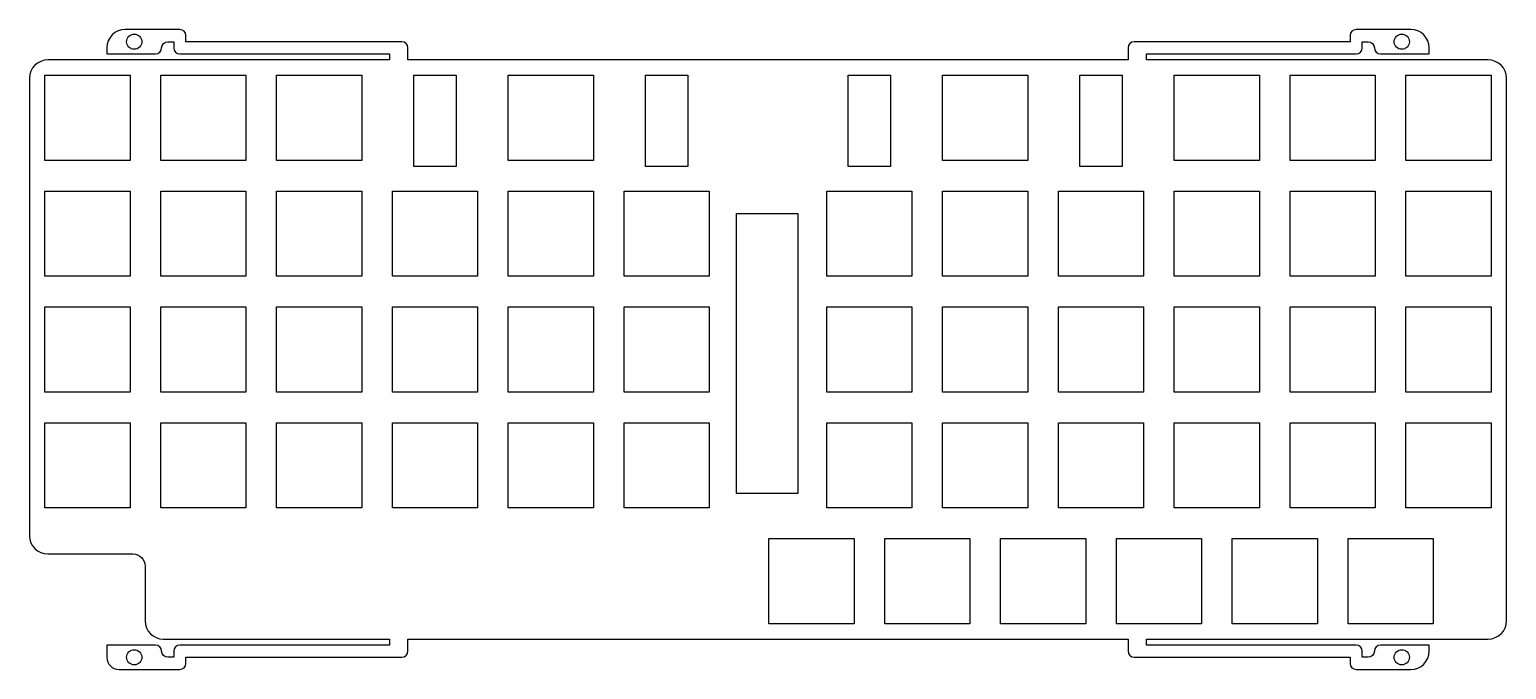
# Model space of a CAD drawing. Header units: millimetres. Extents: x -233 to 10, y -34 to 72.
import ezdxf

# ---------------------------------------------------------------- set-up
doc = ezdxf.new("R2010")
doc.units = ezdxf.units.MM
doc.layers.get('0').update_dxf_attribs({"linetype": 'CONTINUOUS'})

msp = doc.modelspace()

# ---------------------------------------------------------------- linework, layer by layer
msp.add_lwpolyline([(-12.19675, 68.675, 0.414213562), (-11.19675, 67.675), (-3.19675, 67.675), (-3.19675, 68.675, 0.414213562), (-6.19675, 71.675), (-15.19675, 71.675, 0.414213562), (-16.19675, 70.675), (-16.19675, 69.675), (-51.69675, 69.675, 0.414213562), (-52.69675, 68.675), (-52.69675, 66.675), (-171.14075, 66.675), (-171.14075, 68.675, 0.414213562), (-172.14075, 69.675), (-207.64075, 69.675), (-207.64075, 70.675, 0.414213562), (-208.64075, 71.675), (-217.64075, 71.675, 0.414213562), (-220.64075, 68.675), (-220.64075, 67.675), (-212.64075, 67.675, 0.414213562), (-211.64075, 68.675, -0.414213562), (-210.64075, 69.675), (-209.64075, 69.675), (-209.64075, 68.675, 0.414213562), (-208.64075, 67.675), (-174.14075, 67.675), (-174.14075, 66.675), (-230.3625, 66.675, 0.414213562), (-233.3625, 63.675), (-233.3625, -11.575, 0.414213562), (-230.3625, -14.575), (-216.3625, -14.575, -0.414213562), (-214.3625, -16.575), (-214.3625, -25.575, 0.414213562), (-211.3625, -28.575), (-174.14075, -28.575), (-174.14075, -29.575), (-208.64075, -29.575, 0.414213562), (-209.64075, -30.575), (-209.64075, -31.575), (-210.64075, -31.575, -0.414213562), (-211.64075, -30.575, 0.414213562), (-212.64075, -29.575), (-220.64075, -29.575), (-220.64075, -31.575, 0.414213562), (-218.64075, -33.575), (-208.64075, -33.575, 0.414213562), (-207.64075, -32.575), (-207.64075, -31.575), (-172.14075, -31.575, 0.414213562), (-171.14075, -30.575), (-171.14075, -28.575), (-52.69675, -28.575), (-52.69675, -30.575, 0.414213562), (-51.69675, -31.575), (-16.19675, -31.575), (-16.19675, -32.575, 0.414213562), (-15.19675, -33.575), (-6.19675, -33.575, 0.414213562), (-3.19675, -30.575), (-3.19675, -29.575), (-11.19675, -29.575, 0.414213562), (-12.19675, -30.575, -0.414213562), (-13.19675, -31.575), (-14.19675, -31.575), (-14.19675, -30.575, 0.414213562), (-15.19675, -29.575), (-49.69675, -29.575), (-49.69675, -28.575), (6.525, -28.575, 0.414213562), (9.525, -25.575), (9.525, 63.675, 0.414213562), (6.525, 66.675), (-49.69675, 66.675), (-49.69675, 67.675), (-15.19675, 67.675, 0.414213562), (-14.19675, 68.675), (-14.19675, 69.675), (-13.19675, 69.675, -0.414213562)], format="xyb", close=True)
for points in [[(-230.8375, 64.15), (-216.8375, 64.15), (-216.8375, 50.15), (-230.8375, 50.15)], [(-211.7875, 64.15), (-197.7875, 64.15), (-197.7875, 50.15), (-211.7875, 50.15)], [(-192.7375, 64.15), (-178.7375, 64.15), (-178.7375, 50.15), (-192.7375, 50.15)], [(-170.1875, 49.15), (-170.1875, 64.15), (-163.1875, 64.15), (-163.1875, 49.15)], [(-140.6375, 64.15), (-140.6375, 50.15), (-154.6375, 50.15), (-154.6375, 64.15)], [(-132.0875, 64.15), (-125.0875, 64.15), (-125.0875, 49.15), (-132.0875, 49.15)], [(-91.75, 49.15), (-98.75, 49.15), (-98.75, 64.15), (-91.75, 64.15)], [(-69.2, 50.15), (-83.2, 50.15), (-83.2, 64.15), (-69.2, 64.15)], [(-53.65, 64.15), (-53.65, 49.15), (-60.65, 49.15), (-60.65, 64.15)], [(-31.1, 50.15), (-45.1, 50.15), (-45.1, 64.15), (-31.1, 64.15)], [(-12.05, 50.15), (-26.05, 50.15), (-26.05, 64.15), (-12.05, 64.15)], [(-7, 50.15), (-7, 64.15), (7, 64.15), (7, 50.15)], [(-230.8375, 45.1), (-216.8375, 45.1), (-216.8375, 31.1), (-230.8375, 31.1)], [(-211.7875, 31.1), (-211.7875, 45.1), (-197.7875, 45.1), (-197.7875, 31.1)], [(-192.7375, 45.1), (-178.7375, 45.1), (-178.7375, 31.1), (-192.7375, 31.1)], [(-173.6875, 45.1), (-159.6875, 45.1), (-159.6875, 31.1), (-173.6875, 31.1)], [(-140.6375, 31.1), (-154.6375, 31.1), (-154.6375, 45.1), (-140.6375, 45.1)], [(-135.5875, 45.1), (-121.5875, 45.1), (-121.5875, 31.1), (-135.5875, 31.1)], [(-102.25, 31.1), (-102.25, 45.1), (-88.25, 45.1), (-88.25, 31.1)], [(-83.2, 31.1), (-83.2, 45.1), (-69.2, 45.1), (-69.2, 31.1)], [(-64.15, 45.1), (-50.15, 45.1), (-50.15, 31.1), (-64.15, 31.1)], [(-31.1, 45.1), (-31.1, 31.1), (-45.1, 31.1), (-45.1, 45.1)], [(-12.05, 31.1), (-26.05, 31.1), (-26.05, 45.1), (-12.05, 45.1)], [(7, 31.1), (-7, 31.1), (-7, 45.1), (7, 45.1)], [(-117.078, 41.4429), (-106.994, 41.4429), (-106.994, -4.6581), (-117.078, -4.6581)], [(-216.8375, 26.05), (-216.8375, 12.05), (-230.8375, 12.05), (-230.8375, 26.05)], [(-211.7875, 26.05), (-197.7875, 26.05), (-197.7875, 12.05), (-211.7875, 12.05)], [(-192.7375, 26.05), (-178.7375, 26.05), (-178.7375, 12.05), (-192.7375, 12.05)], [(-159.6875, 12.05), (-173.6875, 12.05), (-173.6875, 26.05), (-159.6875, 26.05)], [(-154.6375, 12.05), (-154.6375, 26.05), (-140.6375, 26.05), (-140.6375, 12.05)], [(-121.5875, 26.05), (-121.5875, 12.05), (-135.5875, 12.05), (-135.5875, 26.05)], [(-88.25, 12.05), (-102.25, 12.05), (-102.25, 26.05), (-88.25, 26.05)], [(-69.2, 26.05), (-69.2, 12.05), (-83.2, 12.05), (-83.2, 26.05)], [(-50.15, 12.05), (-64.15, 12.05), (-64.15, 26.05), (-50.15, 26.05)], [(-31.1, 12.05), (-45.1, 12.05), (-45.1, 26.05), (-31.1, 26.05)], [(-26.05, 26.05), (-12.05, 26.05), (-12.05, 12.05), (-26.05, 12.05)], [(7, 12.05), (-7, 12.05), (-7, 26.05), (7, 26.05)], [(-230.8375, 7), (-216.8375, 7), (-216.8375, -7), (-230.8375, -7)], [(-197.7875, -7), (-211.7875, -7), (-211.7875, 7), (-197.7875, 7)], [(-192.7375, -7), (-192.7375, 7), (-178.7375, 7), (-178.7375, -7)], [(-159.6875, -7), (-173.6875, -7), (-173.6875, 7), (-159.6875, 7)], [(-140.6375, 7), (-140.6375, -7), (-154.6375, -7), (-154.6375, 7)], [(-135.5875, -7), (-135.5875, 7), (-121.5875, 7), (-121.5875, -7)], [(-102.25, 7), (-88.25, 7), (-88.25, -7), (-102.25, -7)], [(-83.2, 7), (-69.2, 7), (-69.2, -7), (-83.2, -7)], [(-64.15, -7), (-64.15, 7), (-50.15, 7), (-50.15, -7)], [(-31.1, 7), (-31.1, -7), (-45.1, -7), (-45.1, 7)], [(-26.05, -7), (-26.05, 7), (-12.05, 7), (-12.05, -7)], [(7, -7), (-7, -7), (-7, 7), (7, 7)], [(-111.775, -26.05), (-111.775, -12.05), (-97.775, -12.05), (-97.775, -26.05)], [(-78.725, -26.05), (-92.725, -26.05), (-92.725, -12.05), (-78.725, -12.05)], [(-73.675, -26.05), (-73.675, -12.05), (-59.675, -12.05), (-59.675, -26.05)], [(-40.625, -26.05), (-54.625, -26.05), (-54.625, -12.05), (-40.625, -12.05)], [(-21.575, -12.05), (-21.575, -26.05), (-35.575, -26.05), (-35.575, -12.05)], [(-16.525, -12.05), (-2.525, -12.05), (-2.525, -26.05), (-16.525, -26.05)]]:
    msp.add_lwpolyline(points, close=True)
for centre in [(-216.14075, 69.675), (-7.69675, 69.675), (-216.14075, -31.575), (-7.69675, -31.575)]:
    msp.add_circle(centre, 1.25)

doc.saveas('drawing.dxf')
